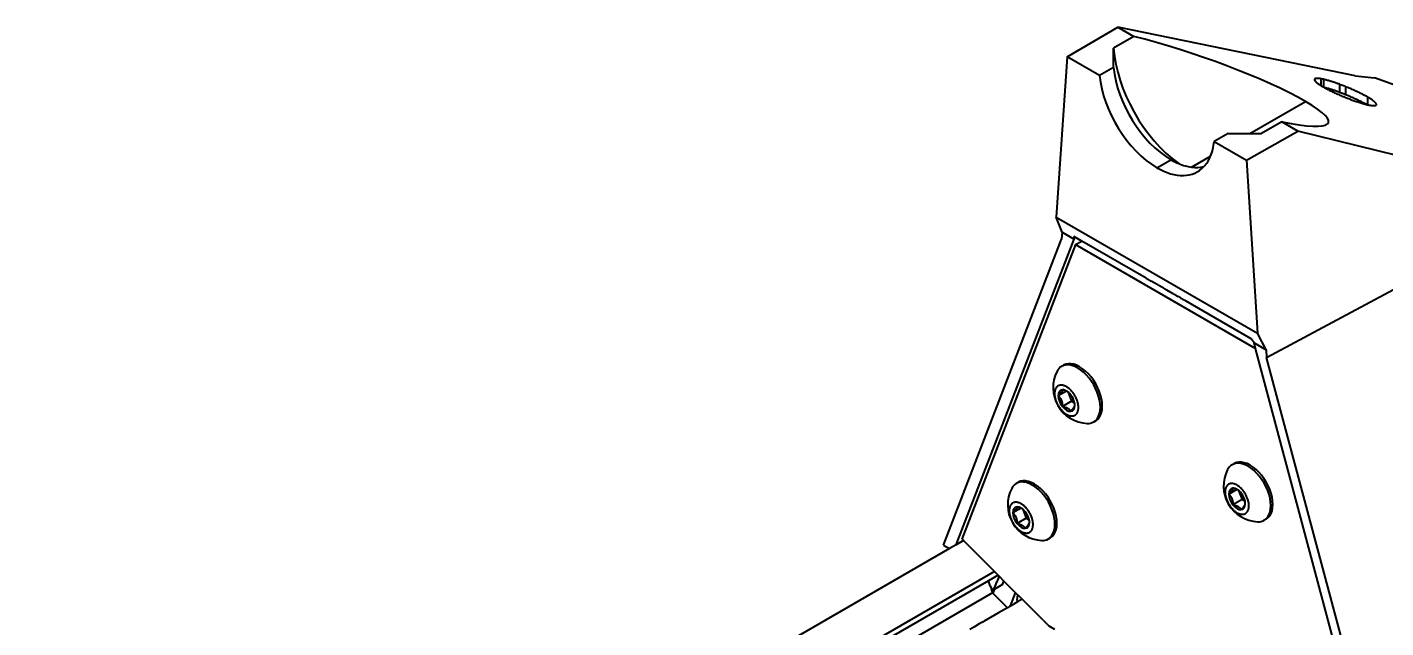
# Model space of a CAD drawing. Header units: millimetres. Extents: x 15 to 415, y 5 to 292.
# Drawn here: x 303.72 to 328.86, y 149.61 to 160.74 of the extents above; entities that cross this region are included whole.
import ezdxf

# ---------------------------------------------------------------- set-up
doc = ezdxf.new("R2010")
doc.units = ezdxf.units.MM
doc.layers.add('Geometries', color=7, linetype='Continuous')

msp = doc.modelspace()

# ---------------------------------------------------------------- linework, layer by layer
at = {"layer": 'Geometries', "linetype": 'Continuous', "lineweight": 40}
for p, q in [((322.9656, 160.1943), (323.9008, 160.7429)), ((323.9008, 160.7429), (324.1981, 160.5712)), ((326.1302, 160.2848), (323.9008, 160.7429)), ((324.1981, 160.5712), (323.8236, 160.355)), ((322.9656, 160.1943), (322.7638, 157.2247)), ((323.5663, 159.8475), (322.9656, 160.1943)), ((326.1584, 160.2791), (326.1302, 160.2848)), ((328.294, 159.8403), (326.1584, 160.2791)), ((323.8251, 159.9969), (323.5663, 159.8475)), ((327.5509, 159.7879), (327.5509, 159.7501)), ((327.6632, 159.7856), (327.6632, 159.6616)), ((327.7088, 159.7762), (327.7088, 159.6344)), ((328.0061, 159.684), (328.0061, 159.5347)), ((328.294, 159.8403), (328.6518, 159.8013)), ((329.3545, 159.5512), (328.6518, 159.8013)), ((328.1175, 159.641), (328.1065, 159.6454)), ((328.1175, 159.641), (328.1175, 159.4917)), ((328.5218, 159.4488), (328.5218, 159.3069)), ((326.3444, 158.7729), (327.3753, 159.3681)), ((328.4748, 159.3183), (328.4788, 159.3236)), ((328.6903, 159.31), (328.6903, 159.3103)), ((326.9389, 158.9888), (326.5644, 158.7726)), ((327.2362, 158.8171), (326.9389, 158.9888)), ((325.9442, 158.7735), (325.6853, 158.624)), ((325.9442, 158.7735), (326.3444, 158.7728)), ((326.286, 158.2772), (327.2362, 158.8171)), ((326.3444, 158.7728), (326.5644, 158.7726)), ((332.1962, 157.5874), (327.2362, 158.8171)), ((325.6853, 158.624), (326.286, 158.2772)), ((324.6258, 158.1379), (324.8846, 158.2873)), ((325.2653, 158.1499), (325.6206, 158.355)), ((326.286, 158.2772), (326.4878, 155.0746)), ((326.6545, 154.6256), (332.1962, 157.5874)), ((322.7638, 157.2247), (326.4878, 155.0746)), ((322.8712, 156.9462), (322.7638, 157.2247)), ((322.8712, 156.9462), (322.8622, 156.8151)), ((322.8712, 156.9462), (323.0933, 156.8179)), ((320.6777, 151.146), (322.8622, 156.8151)), ((320.9101, 151.1522), (323.0933, 156.8179)), ((323.121, 156.7137), (321.0181, 151.2562)), ((323.0899, 156.8652), (323.0933, 156.8179)), ((323.2367, 156.7805), (323.0899, 156.8652)), ((323.121, 156.7137), (323.2367, 156.7805)), ((323.121, 156.7137), (326.4513, 154.7909)), ((324.4295, 156.0918), (323.2367, 156.7805)), ((324.4295, 156.0918), (324.4702, 156.0683)), ((324.5088, 156.046), (324.4702, 156.0683)), ((324.509, 156.0459), (324.5088, 156.046)), ((324.509, 156.0459), (324.5211, 156.0389)), ((324.5213, 156.0388), (324.5211, 156.0389)), ((324.6284, 155.977), (324.5213, 156.0388)), ((324.6442, 155.9679), (324.6284, 155.977)), ((324.6442, 155.9679), (324.6506, 155.9642)), ((324.7323, 155.917), (324.6506, 155.9642)), ((324.7434, 155.9106), (324.7323, 155.917)), ((324.7434, 155.9106), (324.7758, 155.8919)), ((324.8127, 155.8706), (324.7758, 155.8919)), ((324.9277, 155.8042), (324.8127, 155.8706)), ((324.9277, 155.8042), (324.9344, 155.8003)), ((324.9358, 155.7995), (324.9344, 155.8003)), ((324.9358, 155.7995), (324.9417, 155.7961)), ((324.9486, 155.7921), (324.9417, 155.7961)), ((324.9645, 155.783), (324.9486, 155.7921)), ((324.9645, 155.783), (325.0209, 155.7504)), ((325.0601, 155.7278), (325.0209, 155.7504)), ((325.0657, 155.7246), (325.0601, 155.7278)), ((325.0657, 155.7246), (325.0667, 155.724)), ((325.068, 155.7232), (325.0667, 155.724)), ((325.071, 155.7215), (325.068, 155.7232)), ((325.071, 155.7215), (325.0739, 155.7198)), ((325.1189, 155.6938), (325.0739, 155.7198)), ((325.1653, 155.6671), (325.1189, 155.6938)), ((326.3713, 154.9707), (325.1653, 155.6671)), ((326.4235, 154.8953), (326.3713, 154.9707)), ((326.6456, 154.767), (326.4878, 155.0746)), ((326.4235, 154.8953), (326.6456, 154.767)), ((326.4513, 154.7909), (326.4235, 154.8953)), ((328.5606, 146.8813), (326.4513, 154.7909)), ((326.6456, 154.767), (326.6545, 154.6256)), ((322.8995, 154.4797), (322.863, 154.4586)), ((328.839, 146.434), (326.6545, 154.6256)), ((322.9517, 154.001), (322.8002, 153.9135)), ((322.9817, 153.9824), (323.0469, 153.8145)), ((323.0469, 153.8145), (322.8768, 153.7162)), ((323.0469, 153.8145), (323.1017, 153.7828)), ((323.4568, 153.4302), (323.4932, 153.4513)), ((326.055, 152.6579), (326.0185, 152.6368)), ((322.0598, 152.3109), (322.0233, 152.2898)), ((326.1072, 152.1792), (325.9557, 152.0917)), ((326.1372, 152.1606), (326.2024, 151.9927)), ((326.2024, 151.9927), (326.0322, 151.8944)), ((326.2024, 151.9927), (326.2572, 151.961)), ((322.112, 151.8322), (321.9605, 151.7447)), ((322.2072, 151.6457), (322.0371, 151.5474)), ((322.1421, 151.8136), (322.2072, 151.6457)), ((322.2072, 151.6457), (322.262, 151.614)), ((326.6487, 151.6295), (326.6123, 151.6084)), ((320.6777, 151.146), (320.7885, 151.082)), ((320.9101, 151.1522), (320.7885, 151.082)), ((321.0445, 151.2298), (320.9101, 151.1522)), ((321.0181, 151.2562), (321.0445, 151.2298)), ((321.0445, 151.2298), (321.6176, 150.6581)), ((322.6171, 151.2614), (322.6536, 151.2824)), ((320.7885, 151.082), (298.9316, 138.4629)), ((321.6176, 150.6581), (299.1402, 137.6807)), ((321.6176, 150.6581), (321.6874, 150.5885)), ((321.5122, 150.4874), (299.1655, 137.5855)), ((321.6874, 150.5885), (321.5122, 150.4874)), ((321.5434, 150.392), (321.5122, 150.4874)), ((321.5434, 150.392), (321.5622, 150.3348)), ((321.6099, 150.3232), (321.6518, 150.432)), ((321.769, 150.4151), (321.6128, 150.3249)), ((321.6518, 150.432), (321.6664, 150.4699)), ((321.7052, 150.5707), (321.6664, 150.4699)), ((321.6874, 150.5885), (321.7052, 150.5707)), ((321.7052, 150.5707), (321.7946, 150.4816)), ((321.769, 150.4151), (321.7946, 150.4816)), ((321.7946, 150.4816), (322.0121, 150.2646)), ((321.5862, 150.2615), (299.2276, 137.3527)), ((321.5623, 150.3345), (321.5622, 150.3348)), ((321.5754, 150.2943), (321.5623, 150.3345)), ((321.5862, 150.2615), (321.5754, 150.2943)), ((321.5842, 150.3302), (321.6099, 150.3232)), ((321.5877, 150.2599), (321.5862, 150.2615)), ((321.6128, 150.3249), (321.5877, 150.2599)), ((321.8609, 149.9875), (321.5877, 150.2599)), ((321.6128, 150.3249), (321.6099, 150.3232)), ((321.918, 150.0204), (322.0121, 150.2646)), ((322.0121, 150.2646), (322.0486, 150.2282)), ((322.1326, 150.1443), (322.0455, 150.094)), ((322.0486, 150.2282), (322.056, 150.2208)), ((322.056, 150.2208), (322.1326, 150.1443)), ((322.1326, 150.1443), (322.2202, 150.057)), ((321.6933, 149.8907), (321.4282, 149.7377)), ((321.8609, 149.9875), (321.6933, 149.8907)), ((321.918, 150.0204), (321.8609, 149.9875)), ((321.918, 150.0204), (321.983, 150.058)), ((322.0455, 150.094), (321.983, 150.058)), ((322.2202, 150.057), (322.2489, 150.0283)), ((322.4705, 149.8073), (322.2489, 150.0283)), ((321.2514, 149.6356), (321.163, 149.5846)), ((321.3398, 149.6866), (321.2514, 149.6356)), ((321.2514, 149.6356), (321.2514, 149.6356)), ((321.3423, 149.688), (321.3398, 149.6866)), ((321.3398, 149.6866), (321.3398, 149.6866)), ((321.3423, 149.688), (321.3513, 149.6932)), ((321.4086, 149.7263), (321.3513, 149.6932)), ((321.4282, 149.7376), (321.4086, 149.7263)), ((321.4282, 149.7377), (321.4282, 149.7376)), ((322.519, 149.7589), (322.4705, 149.8073)), ((322.519, 149.7589), (322.6286, 149.6495)), ((322.6286, 149.6495), (322.7338, 149.5888))]:
    msp.add_line(p, q, dxfattribs=at)
at = {"layer": 'Geometries', "linetype": 'Continuous', "lineweight": 40, "flags": 128}
for points in [[(323.8251, 159.9969), (323.8239, 160.2788), (323.8236, 160.355)], [(327.5509, 159.7879), (327.5477, 159.786), (327.5451, 159.7839), (327.543, 159.7816), (327.5415, 159.779), (327.5406, 159.7761), (327.5403, 159.773)], [(327.5403, 159.773), (327.5406, 159.7698), (327.5415, 159.7664), (327.5429, 159.7628), (327.5449, 159.7589), (327.5474, 159.7548), (327.5506, 159.7504), (327.5509, 159.7501)], [(327.6632, 159.7856), (327.6518, 159.7875), (327.6409, 159.7892), (327.6305, 159.7907), (327.6207, 159.7918), (327.6113, 159.7927), (327.6025, 159.7933), (327.5941, 159.7937), (327.5864, 159.7937), (327.5788, 159.7935), (327.5718, 159.793), (327.5655, 159.7921), (327.5598, 159.791), (327.555, 159.7896), (327.5509, 159.7879)], [(327.5509, 159.7501), (327.5544, 159.7457), (327.5588, 159.7408), (327.5637, 159.7357), (327.5693, 159.7303), (327.5753, 159.7249), (327.5819, 159.7192), (327.589, 159.7133), (327.5967, 159.7072), (327.605, 159.7009), (327.6142, 159.6942), (327.624, 159.6873), (327.6344, 159.6802), (327.6454, 159.6729), (327.6569, 159.6655), (327.6631, 159.6616)], [(327.7088, 159.7762), (327.6968, 159.7789), (327.6852, 159.7813), (327.674, 159.7836), (327.6632, 159.7856)], [(328.0061, 159.684), (327.9907, 159.6897), (327.9754, 159.6952), (327.9603, 159.7005), (327.9453, 159.7058), (327.9305, 159.7109), (327.9159, 159.7159), (327.9016, 159.7207), (327.8874, 159.7254), (327.8735, 159.7299), (327.8597, 159.7343), (327.8461, 159.7385), (327.8327, 159.7427), (327.8159, 159.7477), (327.7995, 159.7525), (327.7834, 159.7571), (327.7677, 159.7614), (327.7523, 159.7655), (327.7373, 159.7694), (327.7228, 159.7729), (327.7088, 159.7762)], [(328.1065, 159.6454), (328.0986, 159.6486), (328.0799, 159.656), (328.0613, 159.6632), (328.0427, 159.6703), (328.0243, 159.6773), (328.0061, 159.684)], [(327.6631, 159.6616), (327.669, 159.6579), (327.6816, 159.6502), (327.6904, 159.6449), (327.6994, 159.6396), (327.7087, 159.6342)], [(327.7087, 159.6342), (327.7205, 159.6274), (327.7307, 159.6217)], [(328.0061, 159.5347), (327.9907, 159.5404), (327.9754, 159.5459), (327.9603, 159.5512), (327.9453, 159.5565), (327.9305, 159.5616), (327.9159, 159.5666), (327.9016, 159.5714), (327.8874, 159.576), (327.8735, 159.5806), (327.8597, 159.585), (327.8461, 159.5892), (327.8327, 159.5933), (327.8159, 159.5984), (327.7995, 159.6032), (327.7834, 159.6078), (327.7677, 159.6121), (327.7523, 159.6162), (327.7373, 159.62), (327.7306, 159.6217)], [(327.7307, 159.6217), (327.7327, 159.6206), (327.7451, 159.6136), (327.7579, 159.6067), (327.7709, 159.5997), (327.7846, 159.5925), (327.7986, 159.5852), (327.8128, 159.5779), (327.8272, 159.5706), (327.8418, 159.5633), (327.8597, 159.5544), (327.8778, 159.5456), (327.8961, 159.5369), (327.9146, 159.5281), (327.9337, 159.5193), (327.9529, 159.5105), (327.9722, 159.5018), (327.9915, 159.4932), (328.0117, 159.4844), (328.0318, 159.4757), (328.052, 159.4671), (328.0721, 159.4587), (328.0925, 159.4503), (328.1128, 159.442), (328.133, 159.434), (328.153, 159.4261), (328.1712, 159.419), (328.1892, 159.4121), (328.2071, 159.4054), (328.2248, 159.3988), (328.2422, 159.3924), (328.2599, 159.3861), (328.2773, 159.3799), (328.2944, 159.3739), (328.3114, 159.3681), (328.328, 159.3625), (328.347, 159.3562), (328.3657, 159.3502), (328.384, 159.3445), (328.4019, 159.339), (328.4193, 159.3338), (328.4367, 159.3288), (328.4537, 159.324), (328.4702, 159.3195), (328.4748, 159.3183)], [(328.1175, 159.4917), (328.0986, 159.4993), (328.0799, 159.5067), (328.0613, 159.5139), (328.0427, 159.521), (328.0243, 159.528), (328.0061, 159.5347)], [(328.5218, 159.4488), (328.5097, 159.4557), (328.4972, 159.4628), (328.4844, 159.4699), (328.4712, 159.477), (328.4575, 159.4843), (328.4435, 159.4917), (328.4292, 159.4991), (328.4147, 159.5065), (328.3997, 159.5141), (328.3845, 159.5217), (328.3692, 159.5292), (328.3536, 159.5368), (328.338, 159.5443), (328.3218, 159.5519), (328.3054, 159.5596), (328.289, 159.5671), (328.2725, 159.5747), (328.256, 159.5821), (328.2387, 159.5898), (328.2215, 159.5973), (328.2042, 159.6048), (328.187, 159.6122), (328.1695, 159.6196), (328.1521, 159.6269), (328.1348, 159.634), (328.1175, 159.641)], [(328.4788, 159.3236), (328.4712, 159.3277), (328.4575, 159.335), (328.4435, 159.3424), (328.4292, 159.3498), (328.4147, 159.3572), (328.3997, 159.3648), (328.3845, 159.3723), (328.3692, 159.3799), (328.3536, 159.3874), (328.338, 159.3949), (328.3218, 159.4026), (328.3054, 159.4102), (328.289, 159.4178), (328.2725, 159.4253), (328.256, 159.4328), (328.2387, 159.4404), (328.2215, 159.448), (328.2042, 159.4555), (328.187, 159.4629), (328.1695, 159.4703), (328.1521, 159.4775), (328.1348, 159.4847), (328.1175, 159.4917)], [(328.6903, 159.3103), (328.6898, 159.314), (328.6885, 159.3181), (328.6866, 159.3224), (328.6845, 159.326), (328.6821, 159.3297), (328.6792, 159.3336), (328.6758, 159.3376), (328.6717, 159.3422), (328.667, 159.3471), (328.6618, 159.3521), (328.6561, 159.3573), (328.6499, 159.3628), (328.6429, 159.3686), (328.6353, 159.3746), (328.6272, 159.3808), (328.6185, 159.3871), (328.6093, 159.3937), (328.6002, 159.4), (328.5906, 159.4065), (328.5805, 159.4131), (328.5699, 159.4198), (328.5586, 159.4269), (328.5468, 159.4341), (328.5345, 159.4414), (328.5218, 159.4488)], [(328.4748, 159.3183), (328.4863, 159.3154), (328.4999, 159.3119)], [(328.4999, 159.3119), (328.4972, 159.3135), (328.4844, 159.3205), (328.4788, 159.3236)], [(328.4999, 159.3119), (328.5018, 159.3115), (328.512, 159.309), (328.5219, 159.3067)], [(328.5219, 159.3067), (328.5322, 159.3044), (328.5422, 159.3023), (328.5519, 159.3003), (328.5614, 159.2985), (328.5706, 159.2968), (328.5794, 159.2954), (328.5921, 159.2934), (328.6042, 159.2919), (328.6118, 159.291), (328.6192, 159.2903), (328.6262, 159.2898), (328.6348, 159.2894), (328.6428, 159.2893), (328.6503, 159.2895), (328.6572, 159.2899), (328.6636, 159.2907), (328.6693, 159.2917), (328.6744, 159.2931), (328.6789, 159.2948)], [(328.6789, 159.2948), (328.6823, 159.2967), (328.6851, 159.2988), (328.6874, 159.3012), (328.689, 159.3039), (328.69, 159.307), (328.6903, 159.31)], [(323.0332, 154.0169), (323.0255, 154.0246), (323.0163, 154.0334), (323.007, 154.0416), (322.9978, 154.0494), (322.9886, 154.0566), (322.9796, 154.0633), (322.9707, 154.0694), (322.962, 154.0751), (322.9533, 154.0803), (322.9445, 154.0852), (322.9355, 154.0897), (322.9265, 154.0939), (322.9174, 154.0976), (322.9082, 154.101), (322.8991, 154.1038), (322.89, 154.1061), (322.881, 154.108), (322.872, 154.1093), (322.8618, 154.1102), (322.8518, 154.1104), (322.842, 154.1098), (322.8324, 154.1085), (322.8231, 154.1065), (322.814, 154.1036), (322.8053, 154.1001), (322.7971, 154.0958), (322.7892, 154.0907), (322.7818, 154.085), (322.7748, 154.0786), (322.7684, 154.0715), (322.7624, 154.0639), (322.757, 154.0557), (322.7522, 154.0469), (322.7478, 154.0377), (322.7445, 154.029), (322.7415, 154.0201), (322.739, 154.0109), (322.7369, 154.0015), (322.7352, 153.9918), (322.7339, 153.9822), (322.733, 153.9725), (322.7325, 153.9626), (322.7323, 153.9527), (322.7325, 153.9424), (322.7331, 153.9318), (322.734, 153.9208), (322.7353, 153.9095), (322.737, 153.8979), (322.7391, 153.8862), (322.7416, 153.8743), (322.7445, 153.8622), (322.7478, 153.8498), (322.7522, 153.8356), (322.757, 153.8213), (322.7624, 153.8068), (322.7684, 153.7923), (322.7748, 153.7778), (322.7818, 153.7634), (322.7892, 153.749), (322.7971, 153.7349), (322.8053, 153.721), (322.814, 153.7075), (322.8231, 153.6942), (322.8324, 153.6814), (322.842, 153.669), (322.8518, 153.6571), (322.8618, 153.6457), (322.872, 153.6349), (322.8811, 153.6256), (322.882, 153.6248)], [(322.8768, 154.0224), (322.8766, 154.0193), (322.8762, 154.0161), (322.8756, 154.0129), (322.8747, 154.0096), (322.8736, 154.0062), (322.8722, 154.0027), (322.8703, 153.9985), (322.868, 153.9941), (322.8654, 153.9895), (322.8624, 153.9848), (322.859, 153.9798), (322.8553, 153.9746), (322.8511, 153.9692), (322.8465, 153.9636), (322.8415, 153.9576), (322.8361, 153.9513), (322.8311, 153.9458), (322.8258, 153.94), (322.8201, 153.9339), (322.8139, 153.9275), (322.8073, 153.9207), (322.8002, 153.9135)], [(322.8002, 153.9135), (322.8073, 153.9062), (322.8139, 153.899), (322.8201, 153.8918), (322.8258, 153.8847), (322.8311, 153.8776), (322.8361, 153.8705), (322.8415, 153.862), (322.8465, 153.8534), (322.8511, 153.8446), (322.8553, 153.8358), (322.859, 153.8267), (322.8624, 153.8174), (322.8654, 153.8079), (322.868, 153.7981), (322.8703, 153.7879), (322.8722, 153.7773), (322.8736, 153.7681), (322.8747, 153.7586), (322.8756, 153.7487), (322.8762, 153.7384), (322.8766, 153.7276), (322.8768, 153.7162)], [(322.9192, 154.0124), (322.9161, 154.0133), (322.9071, 154.0157), (322.8976, 154.018), (322.8875, 154.0203), (322.8768, 154.0224)], [(322.9517, 154.001), (322.9506, 154.0015), (322.942, 154.0049), (322.9328, 154.0082), (322.9247, 154.0108), (322.9192, 154.0124)], [(322.9638, 153.9955), (322.9588, 153.9979), (322.9517, 154.001)], [(323.1743, 153.6976), (323.1741, 153.7078), (323.1736, 153.7185), (323.1726, 153.7295), (323.1713, 153.7408), (323.1696, 153.7524), (323.1675, 153.764), (323.165, 153.776), (323.1621, 153.7881), (323.1588, 153.8004), (323.1544, 153.8146), (323.1496, 153.829), (323.1442, 153.8435), (323.1383, 153.858), (323.1318, 153.8725), (323.1249, 153.8869), (323.1174, 153.9012), (323.1096, 153.9153), (323.1013, 153.9292), (323.0926, 153.9428), (323.0836, 153.9561), (323.0742, 153.9689), (323.0646, 153.9813), (323.0548, 153.9932), (323.0448, 154.0046), (323.0346, 154.0154), (323.0332, 154.0169)], [(322.8768, 153.7162), (322.8875, 153.7141), (322.8976, 153.7118), (322.9071, 153.7095), (322.914, 153.7077)], [(322.882, 153.6248), (322.8904, 153.6169), (322.8996, 153.6086), (322.9088, 153.6009), (322.918, 153.5936), (322.927, 153.587), (322.9359, 153.5808), (322.9446, 153.5752), (322.9533, 153.57), (322.9621, 153.5651), (322.9711, 153.5606), (322.9801, 153.5564), (322.9893, 153.5526), (322.9984, 153.5493), (323.0075, 153.5465), (323.0166, 153.5441), (323.0256, 153.5423), (323.0346, 153.5409), (323.0448, 153.5401), (323.0548, 153.5399), (323.0646, 153.5405), (323.0742, 153.5418), (323.0836, 153.5438), (323.0926, 153.5466), (323.1013, 153.5502), (323.1096, 153.5545), (323.1174, 153.5595), (323.1249, 153.5653), (323.1318, 153.5717), (323.1383, 153.5787), (323.1442, 153.5864), (323.1496, 153.5946), (323.1544, 153.6034), (323.1588, 153.6126), (323.1622, 153.6212), (323.1651, 153.6302), (323.1677, 153.6394), (323.1698, 153.6488), (323.1714, 153.6584), (323.1727, 153.6681), (323.1736, 153.6778), (323.1741, 153.6877), (323.1743, 153.6976)], [(322.914, 153.7077), (322.9161, 153.7071), (322.9247, 153.7046), (322.9328, 153.702), (322.942, 153.6987), (322.9506, 153.6953), (322.9588, 153.6917), (322.9665, 153.6879), (322.9738, 153.6839)], [(322.9738, 153.6839), (322.9807, 153.6797), (322.9873, 153.6752), (322.9935, 153.6705), (322.9995, 153.6655), (323.0051, 153.6602), (323.0097, 153.6555), (323.014, 153.6506), (323.0182, 153.6454), (323.0222, 153.6399), (323.0261, 153.634), (323.0299, 153.6278)], [(323.0299, 153.6278), (323.037, 153.635), (323.0436, 153.6418), (323.0497, 153.6482), (323.0554, 153.6543), (323.0608, 153.6601), (323.0657, 153.6656), (323.0712, 153.6719), (323.0762, 153.6779), (323.0807, 153.6836), (323.0849, 153.689), (323.0886, 153.6941), (323.092, 153.6991), (323.095, 153.7038), (323.0976, 153.7084), (323.0999, 153.7128), (323.1019, 153.7171), (323.1032, 153.7205), (323.1044, 153.7239), (323.1052, 153.7272), (323.1059, 153.7304), (323.1063, 153.7336), (323.1064, 153.7367)], [(326.3297, 151.8758), (326.3296, 151.886), (326.329, 151.8967), (326.3281, 151.9077), (326.3268, 151.919), (326.3251, 151.9306), (326.323, 151.9422), (326.3205, 151.9542), (326.3176, 151.9663), (326.3142, 151.9786), (326.3099, 151.9928), (326.3051, 152.0072), (326.2997, 152.0217), (326.2937, 152.0362), (326.2873, 152.0507), (326.2803, 152.0651), (326.2729, 152.0794), (326.265, 152.0935), (326.2567, 152.1074), (326.248, 152.121), (326.239, 152.1342), (326.2297, 152.1471), (326.2201, 152.1595), (326.2103, 152.1714), (326.2003, 152.1828), (326.1901, 152.1936), (326.1809, 152.2028), (326.1717, 152.2116), (326.1625, 152.2198), (326.1533, 152.2276), (326.1441, 152.2348), (326.1351, 152.2415), (326.1262, 152.2476), (326.1174, 152.2533), (326.1088, 152.2585), (326.1, 152.2634), (326.091, 152.2679), (326.082, 152.2721), (326.0728, 152.2758), (326.0636, 152.2792), (326.0546, 152.282), (326.0455, 152.2843), (326.0364, 152.2862), (326.0274, 152.2875), (326.0173, 152.2884), (326.0073, 152.2886), (325.9975, 152.288), (325.9879, 152.2867), (325.9785, 152.2846), (325.9695, 152.2818), (325.9608, 152.2783), (325.9525, 152.274), (325.9446, 152.2689), (325.9372, 152.2632), (325.9303, 152.2568), (325.9238, 152.2497), (325.9179, 152.2421), (325.9125, 152.2338), (325.9076, 152.2251), (325.9033, 152.2159), (325.8999, 152.2072), (325.897, 152.1983), (325.8944, 152.1891), (325.8923, 152.1797), (325.8906, 152.17), (325.8894, 152.1604), (325.8885, 152.1506), (325.888, 152.1408), (325.8878, 152.1309), (325.888, 152.1206), (325.8885, 152.11), (325.8894, 152.099), (325.8907, 152.0877), (325.8925, 152.0761), (325.8946, 152.0644), (325.8971, 152.0525), (325.9, 152.0404), (325.9033, 152.028), (325.9076, 152.0138), (325.9125, 151.9995), (325.9179, 151.985), (325.9238, 151.9705), (325.9303, 151.956), (325.9372, 151.9415), (325.9446, 151.9272), (325.9525, 151.9131), (325.9608, 151.8992), (325.9695, 151.8856), (325.9785, 151.8724), (325.9879, 151.8596), (325.9975, 151.8472), (326.0073, 151.8353), (326.0173, 151.8239), (326.0274, 151.813), (326.0366, 151.8038), (326.0458, 151.7951), (326.0551, 151.7868), (326.0643, 151.7791), (326.0735, 151.7718), (326.0824, 151.7652), (326.0913, 151.759), (326.1001, 151.7534), (326.1088, 151.7482), (326.1176, 151.7433), (326.1265, 151.7387), (326.1356, 151.7346), (326.1447, 151.7308), (326.1539, 151.7275), (326.163, 151.7247), (326.172, 151.7223), (326.1811, 151.7205), (326.1901, 151.7191), (326.2003, 151.7182), (326.2103, 151.7181), (326.2201, 151.7186), (326.2297, 151.72), (326.239, 151.722), (326.248, 151.7248), (326.2567, 151.7284), (326.265, 151.7327), (326.2729, 151.7377), (326.2803, 151.7435), (326.2873, 151.7499), (326.2937, 151.7569), (326.2997, 151.7646), (326.3051, 151.7728), (326.3099, 151.7816), (326.3142, 151.7908), (326.3176, 151.7994), (326.3206, 151.8084), (326.3231, 151.8176), (326.3252, 151.827), (326.3269, 151.8366), (326.3282, 151.8463), (326.3291, 151.856), (326.3296, 151.8658), (326.3297, 151.8758)], [(326.0322, 152.2006), (326.0321, 152.1975), (326.0317, 152.1943), (326.0311, 152.1911), (326.0302, 152.1878), (326.0291, 152.1844), (326.0277, 152.1809), (326.0258, 152.1767), (326.0235, 152.1723), (326.0208, 152.1677), (326.0178, 152.163), (326.0145, 152.158), (326.0107, 152.1528), (326.0066, 152.1474), (326.002, 152.1418), (325.997, 152.1358), (325.9915, 152.1295), (325.9866, 152.124), (325.9813, 152.1182), (325.9755, 152.1121), (325.9694, 152.1056), (325.9628, 152.0989), (325.9557, 152.0917)], [(326.1072, 152.1792), (326.1061, 152.1797), (326.0974, 152.1831), (326.0883, 152.1864), (326.0802, 152.189), (326.0716, 152.1915), (326.0626, 152.1939), (326.053, 152.1962), (326.0429, 152.1985), (326.0322, 152.2006)], [(326.1192, 152.1737), (326.1143, 152.176), (326.1072, 152.1792)], [(322.1963, 151.8452), (322.195, 151.8466), (322.1858, 151.8558), (322.1766, 151.8646), (322.1673, 151.8728), (322.1581, 151.8806), (322.1489, 151.8878), (322.1399, 151.8945), (322.1311, 151.9006), (322.1223, 151.9063), (322.1136, 151.9115), (322.1048, 151.9164), (322.0959, 151.9209), (322.0868, 151.9251), (322.0777, 151.9288), (322.0685, 151.9322), (322.0594, 151.935), (322.0503, 151.9373), (322.0413, 151.9392), (322.0323, 151.9405), (322.0221, 151.9414), (322.0121, 151.9416), (322.0023, 151.941), (321.9927, 151.9397), (321.9834, 151.9376), (321.9743, 151.9348), (321.9657, 151.9313), (321.9574, 151.9269), (321.9495, 151.9219), (321.9421, 151.9162), (321.9351, 151.9098), (321.9287, 151.9027), (321.9227, 151.8951), (321.9173, 151.8868), (321.9125, 151.8781), (321.9082, 151.8689), (321.9048, 151.8602), (321.9018, 151.8513), (321.8993, 151.8421), (321.8972, 151.8326), (321.8955, 151.823), (321.8942, 151.8134), (321.8933, 151.8036), (321.8928, 151.7938), (321.8926, 151.7839), (321.8928, 151.7736), (321.8934, 151.763), (321.8943, 151.752), (321.8956, 151.7407), (321.8973, 151.7291), (321.8994, 151.7174), (321.9019, 151.7055), (321.9048, 151.6933), (321.9082, 151.681), (321.9125, 151.6668), (321.9173, 151.6525), (321.9227, 151.638), (321.9287, 151.6235), (321.9351, 151.609), (321.9421, 151.5945), (321.9495, 151.5802), (321.9574, 151.5661), (321.9657, 151.5522), (321.9743, 151.5386), (321.9834, 151.5254), (321.9927, 151.5126), (322.0023, 151.5002), (322.0121, 151.4883), (322.0221, 151.4769), (322.0323, 151.466), (322.0415, 151.4568), (322.0453, 151.4531)], [(325.9557, 152.0917), (325.9628, 152.0844), (325.9694, 152.0772), (325.9755, 152.07), (325.9813, 152.0629), (325.9866, 152.0558), (325.9915, 152.0487), (325.997, 152.0402), (326.002, 152.0316), (326.0066, 152.0228), (326.0107, 152.014), (326.0145, 152.0049), (326.0178, 151.9956), (326.0208, 151.9861), (326.0235, 151.9763), (326.0258, 151.9661), (326.0277, 151.9555), (326.0291, 151.9463), (326.0302, 151.9368), (326.0311, 151.9269), (326.0317, 151.9166), (326.0321, 151.9058), (326.0322, 151.8944)], [(326.0322, 151.8944), (326.0429, 151.8923), (326.053, 151.89), (326.0626, 151.8877), (326.0716, 151.8853), (326.0802, 151.8828), (326.0883, 151.8802), (326.0974, 151.8769), (326.1061, 151.8735), (326.1143, 151.8699), (326.122, 151.8661), (326.1293, 151.8621)], [(326.1853, 151.806), (326.1924, 151.8132), (326.199, 151.82), (326.2052, 151.8264), (326.2109, 151.8325), (326.2162, 151.8383), (326.2212, 151.8438), (326.2266, 151.8501), (326.2316, 151.8561), (326.2362, 151.8618), (326.2404, 151.8672), (326.2441, 151.8723), (326.2475, 151.8773), (326.2505, 151.882), (326.2531, 151.8866), (326.2554, 151.891), (326.2573, 151.8953), (326.2587, 151.8987), (326.2598, 151.9021), (326.2607, 151.9054), (326.2613, 151.9086), (326.2617, 151.9118), (326.2619, 151.9149)], [(322.0371, 151.8536), (322.0369, 151.8505), (322.0366, 151.8473), (322.0359, 151.8441), (322.035, 151.8408), (322.0339, 151.8374), (322.0325, 151.8339), (322.0306, 151.8297), (322.0283, 151.8253), (322.0257, 151.8207), (322.0227, 151.8159), (322.0193, 151.811), (322.0156, 151.8058), (322.0114, 151.8004), (322.0069, 151.7947), (322.0019, 151.7888), (321.9964, 151.7825), (321.9914, 151.7769), (321.9861, 151.7711), (321.9804, 151.7651), (321.9742, 151.7586), (321.9676, 151.7519), (321.9605, 151.7447)], [(321.9605, 151.7447), (321.9676, 151.7374), (321.9742, 151.7302), (321.9804, 151.723), (321.9861, 151.7159), (321.9914, 151.7088), (321.9964, 151.7017), (322.0019, 151.6932), (322.0069, 151.6846), (322.0114, 151.6758), (322.0156, 151.667), (322.0193, 151.6579), (322.0227, 151.6486), (322.0257, 151.6391), (322.0283, 151.6293), (322.0306, 151.6191), (322.0325, 151.6085), (322.0339, 151.5993), (322.035, 151.5898), (322.0359, 151.5799), (322.0366, 151.5696), (322.0369, 151.5588), (322.0371, 151.5474)], [(322.0831, 151.8425), (322.0765, 151.8445), (322.0674, 151.8469), (322.0579, 151.8492), (322.0478, 151.8514), (322.0371, 151.8536)], [(322.112, 151.8322), (322.1109, 151.8326), (322.1023, 151.8361), (322.0931, 151.8393), (322.085, 151.8419), (322.0831, 151.8425)], [(322.1241, 151.8266), (322.1191, 151.829), (322.112, 151.8322)], [(322.3346, 151.5287), (322.3344, 151.539), (322.3339, 151.5497), (322.333, 151.5606), (322.3316, 151.5719), (322.3299, 151.5836), (322.3278, 151.5952), (322.3253, 151.6071), (322.3224, 151.6193), (322.3191, 151.6316), (322.3148, 151.6458), (322.3099, 151.6602), (322.3045, 151.6746), (322.2986, 151.6892), (322.2921, 151.7037), (322.2852, 151.7181), (322.2777, 151.7324), (322.2699, 151.7465), (322.2616, 151.7604), (322.2529, 151.774), (322.2439, 151.7872), (322.2345, 151.8001), (322.2249, 151.8125), (322.2151, 151.8244), (322.2051, 151.8358), (322.1963, 151.8452)], [(326.1293, 151.8621), (326.1362, 151.8579), (326.1428, 151.8534), (326.149, 151.8487), (326.1549, 151.8437), (326.1606, 151.8384), (326.1651, 151.8337), (326.1695, 151.8288), (326.1737, 151.8236), (326.1777, 151.8181), (326.1816, 151.8122), (326.1853, 151.806)], [(322.0371, 151.5474), (322.0478, 151.5453), (322.0579, 151.543), (322.0674, 151.5407), (322.0765, 151.5383), (322.0779, 151.5379)], [(322.0453, 151.4531), (322.0507, 151.4481), (322.0599, 151.4398), (322.0691, 151.4321), (322.0783, 151.4248), (322.0873, 151.4182), (322.0962, 151.412), (322.105, 151.4064), (322.1136, 151.4012), (322.1224, 151.3963), (322.1314, 151.3917), (322.1404, 151.3876), (322.1496, 151.3838), (322.1588, 151.3805), (322.1678, 151.3777), (322.1769, 151.3753), (322.1859, 151.3735), (322.195, 151.3721), (322.2051, 151.3712), (322.2151, 151.3711), (322.2249, 151.3716), (322.2345, 151.3729), (322.2439, 151.375), (322.2529, 151.3778), (322.2616, 151.3814), (322.2699, 151.3857), (322.2777, 151.3907), (322.2852, 151.3964), (322.2921, 151.4029), (322.2986, 151.4099), (322.3045, 151.4176), (322.3099, 151.4258), (322.3148, 151.4346), (322.3191, 151.4438), (322.3225, 151.4524), (322.3254, 151.4613), (322.328, 151.4705), (322.3301, 151.48), (322.3318, 151.4896), (322.333, 151.4992), (322.3339, 151.509), (322.3344, 151.5188), (322.3346, 151.5287)], [(322.0779, 151.5379), (322.085, 151.5358), (322.0931, 151.5332), (322.1023, 151.5299), (322.1109, 151.5265), (322.1191, 151.5229), (322.1268, 151.5191), (322.1341, 151.5151)], [(322.1341, 151.5151), (322.141, 151.5109), (322.1476, 151.5064), (322.1539, 151.5017), (322.1598, 151.4967), (322.1655, 151.4914), (322.17, 151.4867), (322.1743, 151.4818), (322.1785, 151.4766), (322.1825, 151.4711), (322.1864, 151.4652), (322.1902, 151.459)], [(322.1902, 151.459), (322.1973, 151.4662), (322.2039, 151.473), (322.21, 151.4794), (322.2157, 151.4855), (322.2211, 151.4913), (322.226, 151.4968), (322.2283, 151.4994)], [(322.2283, 151.4994), (322.2315, 151.5031), (322.2365, 151.5091), (322.2411, 151.5147), (322.2452, 151.5202), (322.2489, 151.5253), (322.2523, 151.5303), (322.2553, 151.535), (322.2579, 151.5396), (322.2602, 151.544), (322.2622, 151.5483), (322.2635, 151.5517), (322.2647, 151.5551), (322.2656, 151.5584), (322.2662, 151.5616), (322.2666, 151.5648), (322.2667, 151.5679)], [(321.5622, 150.3348), (321.5705, 150.3332), (321.5842, 150.3302)], [(321.5754, 150.2943), (321.5777, 150.3047), (321.5812, 150.3189), (321.5843, 150.3298)], [(322.045, 150.0942), (322.0436, 150.1058), (322.0417, 150.1402), (322.0436, 150.1724), (322.0492, 150.2019), (322.0556, 150.2211)]]:
    msp.add_lwpolyline(points, dxfattribs=at)
at = {"layer": 'Geometries', "linetype": 'Continuous', "lineweight": 40}
for centre in [(323.365, 154.0628), (326.5205, 152.241), (322.5253, 151.894)]:
    msp.add_arc(centre, 0.6608, 152.52098, 267.47901, dxfattribs=at)
for centre, major_axis, ratio, start_param, end_param in [((325.4016, 159.8169), (2.4072, -0.8443), 0.1463602, 0.6627122, 2.1448671), ((325.1974, 159.6989), (0.975, -1.6887), 0.5773503, 4.0132032, 5.375574), ((324.888, 159.5203), (0.7562, -1.3099), 0.5773503, 4.0382324, 5.4946555), ((324.6292, 159.3709), (-0.7562, 1.3099), 0.5773503, 0.8966397, 2.3530629), ((325.3949, 159.8207), (2.4072, -0.8443), 0.1463602, 5.4588846, 6.9410395), ((324.6225, 159.3748), (0.7562, -1.3099), 0.5773503, 0.4181211, 0.6741566), ((324.8813, 159.5242), (-0.7562, 1.3099), 0.5773503, 2.3593261, 2.494987), ((324.8813, 159.5242), (-0.7562, 1.3099), 0.5773503, 2.494987, 2.7234716), ((324.6225, 159.3748), (0.7562, -1.3099), 0.5773503, 0.1719796, 0.4181211), ((324.6225, 159.3748), (0.7562, -1.3099), 0.5773503, 5.5009187, 6.4551649), ((324.8813, 159.5242), (-0.7562, 1.3099), 0.5773503, 2.7234716, 2.969613), ((323.1599, 153.9444), (0.2969, -0.5142), 0.5773502, 3.1415927, 3.4943092), ((323.1599, 153.9444), (0.2969, -0.5142), 0.5773502, 0, 3.1415927), ((323.1964, 153.9655), (0.2969, -0.5142), 0.5773502, 0, 3.1415927), ((322.9533, 153.8251), (0.1083, -0.1875), 0.5773502, 2.8797933, 3.9269909), ((322.9533, 153.8251), (0.1083, -0.1875), 0.5773502, 3.9269909, 4.9741884), ((322.9533, 153.8251), (0.1083, -0.1875), 0.5773502, 2.2881813, 2.8797933), ((322.9533, 153.8251), (0.1083, -0.1875), 0.5773502, 2.169344, 2.2881813), ((322.9533, 153.8251), (0.1083, -0.1875), 0.5773502, 1.8325958, 2.169344), ((322.9533, 153.8251), (0.1083, -0.1875), 0.5773502, 1.0333036, 1.8325958), ((322.9533, 153.8251), (0.1083, -0.1875), 0.5773502, 4.9741884, 6.021386), ((322.9533, 153.8251), (0.1083, -0.1875), 0.5773502, 6.021386, 7.0685835), ((322.9533, 153.8251), (0.1083, -0.1875), 0.5773502, 0.7853982, 1.0333036), ((323.1599, 153.9444), (0.2969, -0.5142), 0.5773502, 5.9304688, 6.2831853), ((326.3154, 152.1226), (0.2969, -0.5142), 0.5773502, 3.1415927, 3.4943092), ((326.3154, 152.1226), (0.2969, -0.5142), 0.5773502, 0, 3.1415927), ((326.3518, 152.1437), (0.2969, -0.5142), 0.5773502, 0, 3.1415927), ((322.3567, 151.7967), (0.2969, -0.5142), 0.5773502, 0, 3.1415927), ((322.3202, 151.7756), (0.2969, -0.5142), 0.5773502, 3.1415927, 3.4943092), ((322.3202, 151.7756), (0.2969, -0.5142), 0.5773502, 0, 3.1415927), ((326.1088, 152.0033), (0.1083, -0.1875), 0.5773502, 2.8797933, 3.9269909), ((326.1088, 152.0033), (0.1083, -0.1875), 0.5773502, 2.2881813, 2.8797933), ((326.1088, 152.0033), (0.1083, -0.1875), 0.5773502, 2.169344, 2.2881813), ((326.1088, 152.0033), (0.1083, -0.1875), 0.5773502, 1.8325958, 2.169344), ((326.1088, 152.0033), (0.1083, -0.1875), 0.5773502, 3.9269909, 4.9741884), ((326.1088, 152.0033), (0.1083, -0.1875), 0.5773502, 4.9741884, 6.021386), ((326.1088, 152.0033), (0.1083, -0.1875), 0.5773502, 1.0333036, 1.8325958), ((326.1088, 152.0033), (0.1083, -0.1875), 0.5773502, 6.021386, 7.0685835), ((326.1088, 152.0033), (0.1083, -0.1875), 0.5773502, 0.7853982, 1.0333036), ((322.1136, 151.6563), (0.1083, -0.1875), 0.5773502, 2.8797933, 3.9269909), ((322.1136, 151.6563), (0.1083, -0.1875), 0.5773502, 3.9269909, 4.9741884), ((322.1136, 151.6563), (0.1083, -0.1875), 0.5773502, 2.2881813, 2.8797933), ((322.1136, 151.6563), (0.1083, -0.1875), 0.5773502, 2.169344, 2.2881813), ((322.1136, 151.6563), (0.1083, -0.1875), 0.5773502, 1.8325958, 2.169344), ((322.1136, 151.6563), (0.1083, -0.1875), 0.5773502, 1.0333036, 1.8325958), ((322.1136, 151.6563), (0.1083, -0.1875), 0.5773502, 4.9741884, 6.021386), ((322.1136, 151.6563), (0.1083, -0.1875), 0.5773502, 6.021386, 7.0685835), ((322.1136, 151.6563), (0.1083, -0.1875), 0.5773502, 0.7853982, 1.0333036), ((326.3154, 152.1226), (0.2969, -0.5142), 0.5773502, 5.9304688, 6.2831853), ((322.3202, 151.7756), (0.2969, -0.5142), 0.5773502, 5.9304688, 6.2831853)]:
    msp.add_ellipse(centre, major_axis=major_axis, ratio=ratio, start_param=start_param, end_param=end_param, dxfattribs=at)

doc.saveas('drawing.dxf')
